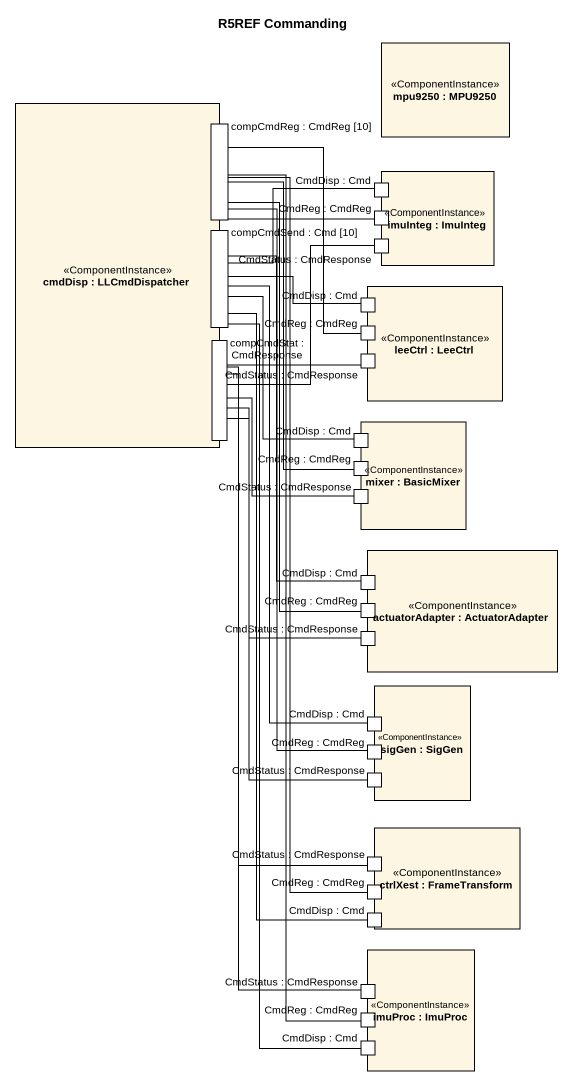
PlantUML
@startuml
title R5REF Commanding
rectangle "mpu9250 : MPU9250" as mpu9250 <<ComponentInstance>>
rectangle "cmdDisp : LLCmdDispatcher" as cmdDisp <<ComponentInstance>> {
  port "compCmdReg : CmdReg [10]" as compCmdReg_CmdReg_10
  port "compCmdSend : Cmd [10]" as compCmdSend_Cmd_10
  port "compCmdStat : CmdResponse" as compCmdStat_CmdResponse
}
rectangle "imuInteg : ImuInteg" as imuInteg <<ComponentInstance>> {
  port "CmdDisp : Cmd" as CmdDisp_Cmd
  port "CmdReg : CmdReg" as CmdReg_CmdReg
  port "CmdStatus : CmdResponse" as CmdStatus_CmdResponse
}
rectangle "leeCtrl : LeeCtrl" as leeCtrl <<ComponentInstance>> {
  port "CmdDisp : Cmd" as CmdDisp_Cmd_2
  port "CmdReg : CmdReg" as CmdReg_CmdReg_2
  port "CmdStatus : CmdResponse" as CmdStatus_CmdResponse_2
}
rectangle "mixer : BasicMixer" as mixer <<ComponentInstance>> {
  port "CmdDisp : Cmd" as CmdDisp_Cmd_3
  port "CmdReg : CmdReg" as CmdReg_CmdReg_3
  port "CmdStatus : CmdResponse" as CmdStatus_CmdResponse_3
}
rectangle "actuatorAdapter : ActuatorAdapter" as actuatorAdapter <<ComponentInstance>> {
  port "CmdDisp : Cmd" as CmdDisp_Cmd_4
  port "CmdReg : CmdReg" as CmdReg_CmdReg_4
  port "CmdStatus : CmdResponse" as CmdStatus_CmdResponse_4
}
rectangle "sigGen : SigGen" as sigGen <<ComponentInstance>> {
  port "CmdDisp : Cmd" as CmdDisp_Cmd_5
  port "CmdReg : CmdReg" as CmdReg_CmdReg_5
  port "CmdStatus : CmdResponse" as CmdStatus_CmdResponse_5
}
rectangle "ctrlXest : FrameTransform" as ctrlXest <<ComponentInstance>> {
  port "CmdStatus : CmdResponse" as CmdStatus_CmdResponse_6
  port "CmdReg : CmdReg" as CmdReg_CmdReg_6
  port "CmdDisp : Cmd" as CmdDisp_Cmd_6
}
rectangle "imuProc : ImuProc" as imuProc <<ComponentInstance>> {
  port "CmdStatus : CmdResponse" as CmdStatus_CmdResponse_7
  port "CmdReg : CmdReg" as CmdReg_CmdReg_7
  port "CmdDisp : Cmd" as CmdDisp_Cmd_7
}
compCmdReg_CmdReg_10 -right- CmdReg_CmdReg
compCmdReg_CmdReg_10 -- CmdReg_CmdReg_3
compCmdReg_CmdReg_10 -- CmdReg_CmdReg_4
compCmdReg_CmdReg_10 -- CmdReg_CmdReg_5
CmdDisp_Cmd -left- compCmdSend_Cmd_10
compCmdSend_Cmd_10 -- CmdDisp_Cmd_6
compCmdSend_Cmd_10 -- CmdDisp_Cmd_7
CmdStatus_CmdResponse -- compCmdStat_CmdResponse
compCmdStat_CmdResponse -right- CmdStatus_CmdResponse_2
CmdDisp_Cmd_2 -left- compCmdSend_Cmd_10
CmdReg_CmdReg_2 -up- compCmdReg_CmdReg_10
CmdDisp_Cmd_3 -up- compCmdSend_Cmd_10
CmdStatus_CmdResponse_3 -up- compCmdStat_CmdResponse
CmdDisp_Cmd_4 -up- compCmdSend_Cmd_10
CmdStatus_CmdResponse_4 -up- compCmdStat_CmdResponse
CmdDisp_Cmd_5 -up- compCmdSend_Cmd_10
CmdStatus_CmdResponse_5 -up- compCmdStat_CmdResponse
CmdStatus_CmdResponse_6 -up- compCmdStat_CmdResponse
CmdReg_CmdReg_6 -up- compCmdReg_CmdReg_10
CmdStatus_CmdResponse_7 -up- compCmdStat_CmdResponse
CmdReg_CmdReg_7 -up- compCmdReg_CmdReg_10
@enduml
